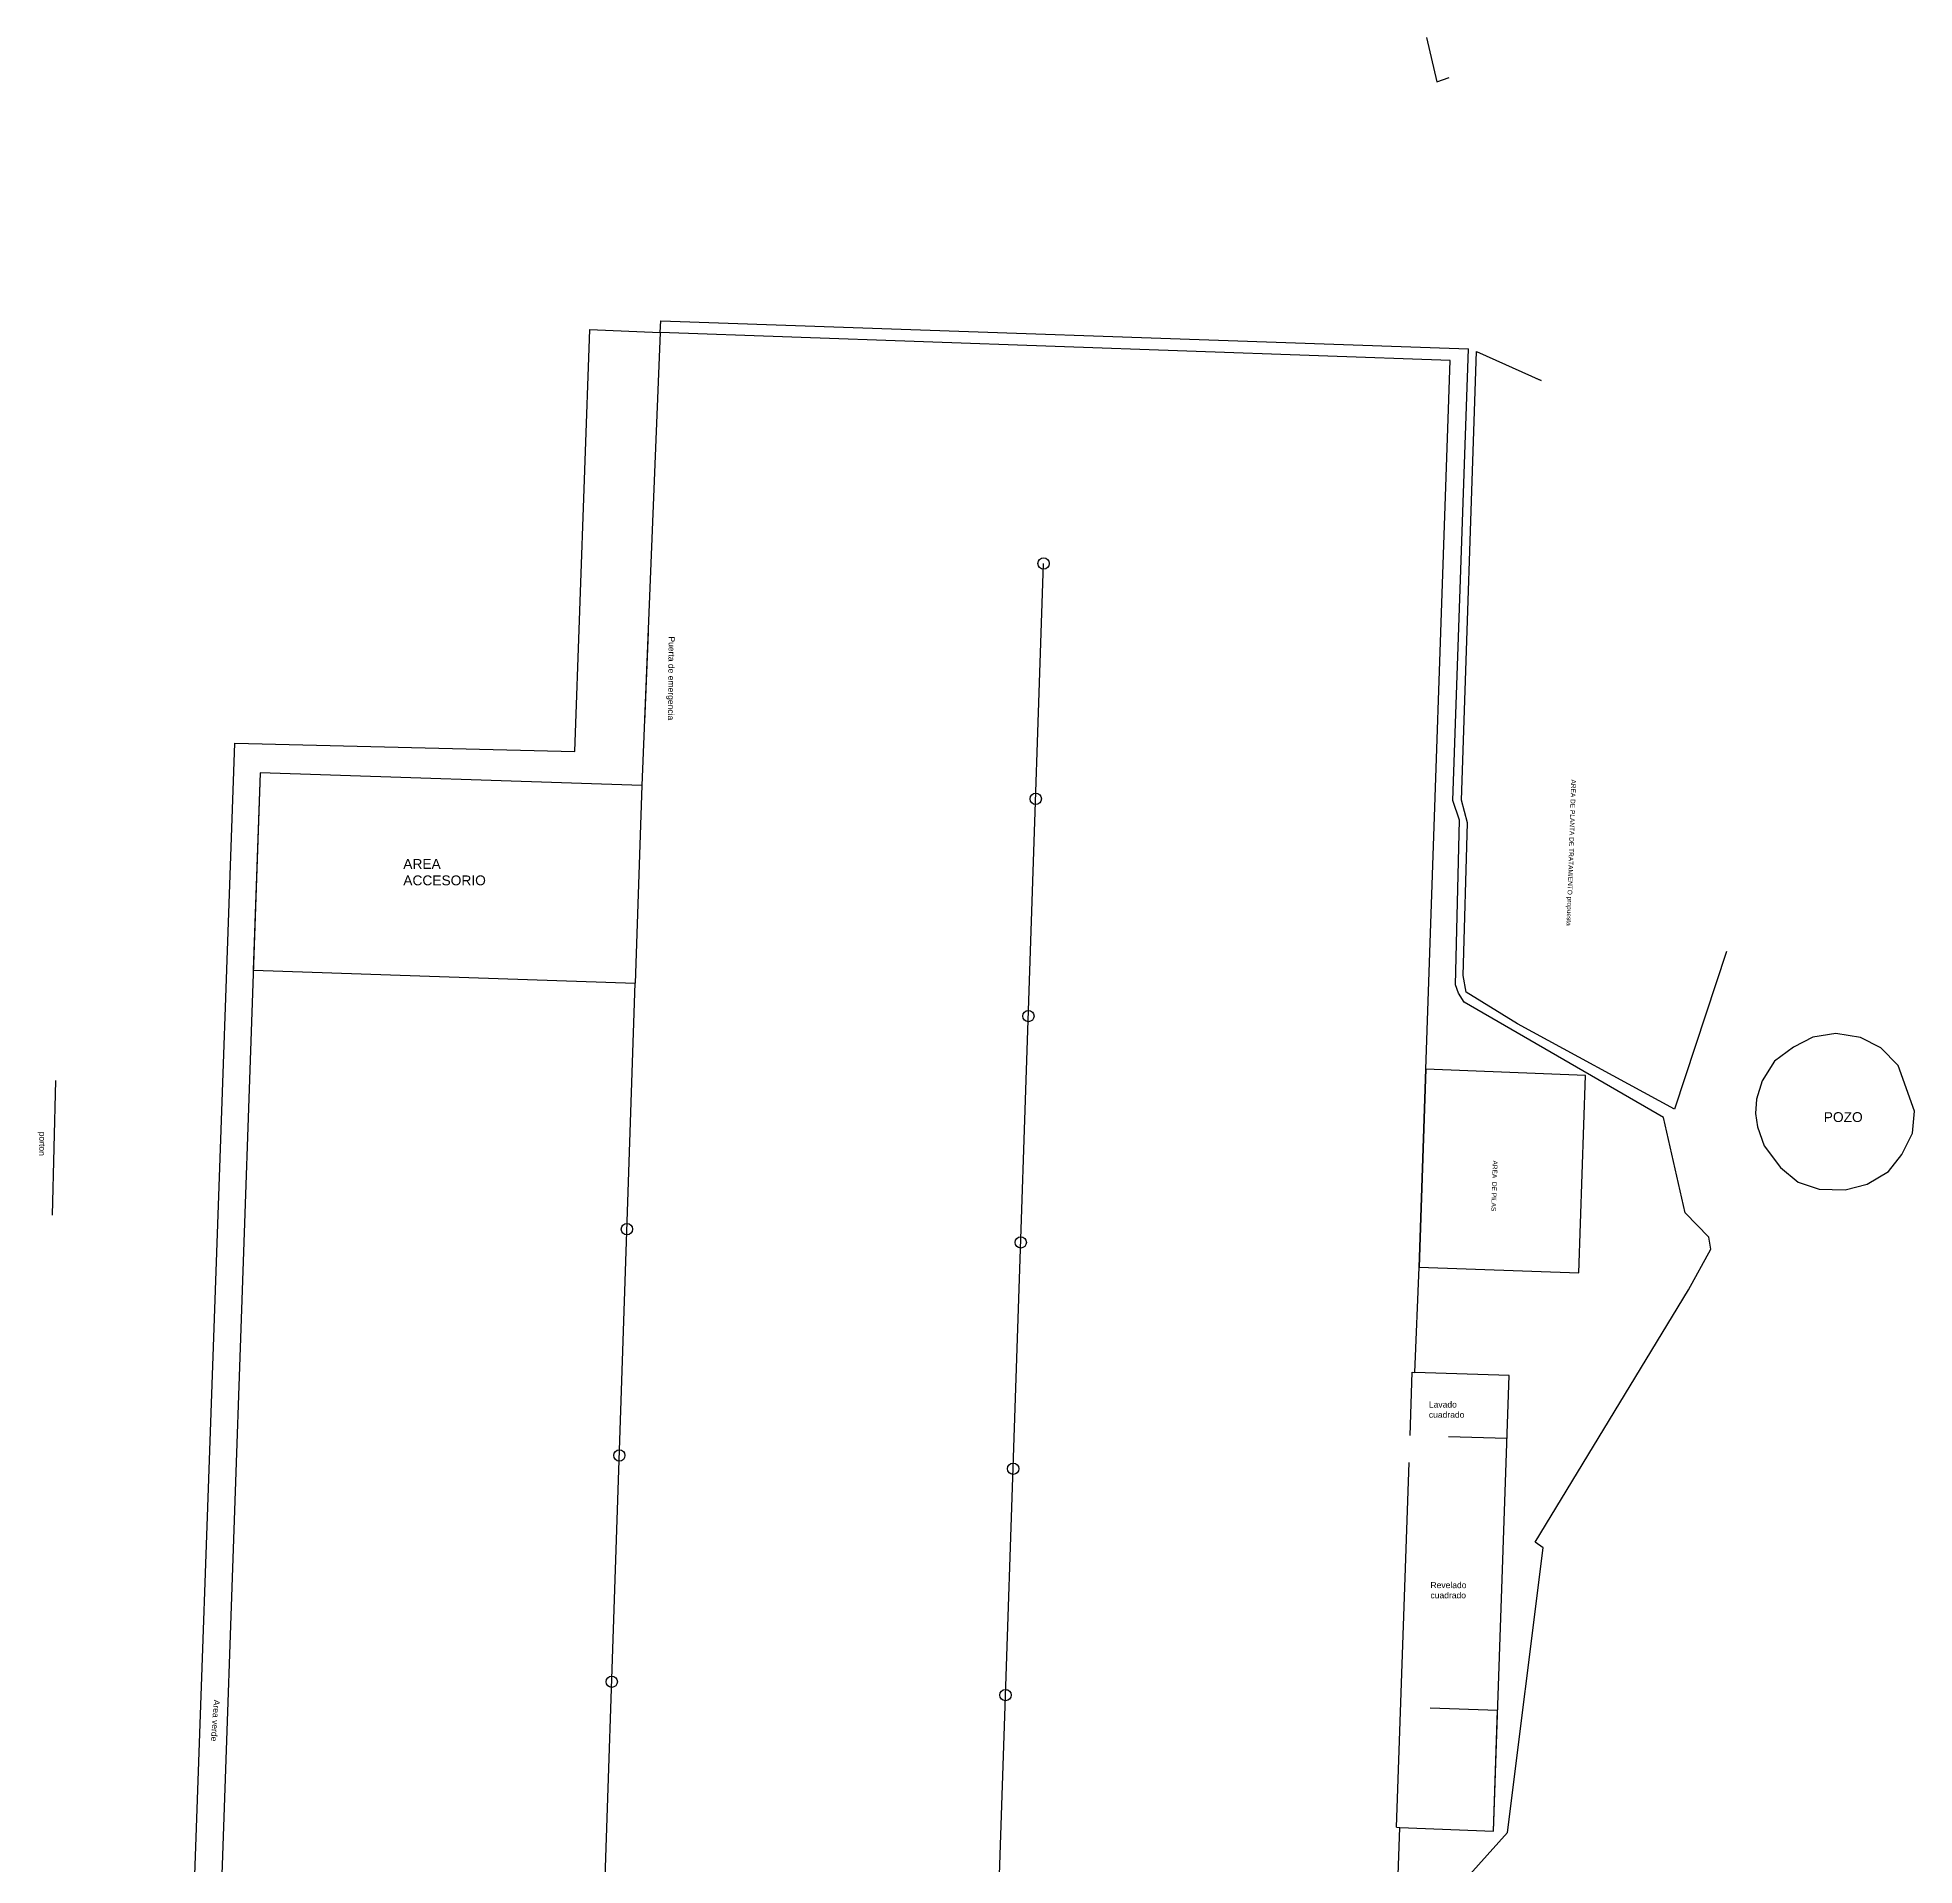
# Model space of a CAD drawing. Header units: millimetres. Extents: x 600622 to 600705, y 1324361 to 1324512.
# Drawn here: x 600622.3 to 600705.1, y 1324431.3 to 1324512.1 of the extents above; entities that cross this region are included whole.
import ezdxf

# ---------------------------------------------------------------- set-up
doc = ezdxf.new("R2010")
doc.units = ezdxf.units.MM
doc.styles.get("Standard").update_dxf_attribs({"font": 'arial.ttf'})

msp = doc.modelspace()

# ---------------------------------------------------------------- linework, layer by layer
at = {"color": 7}
for points in [[(600683.605, 1324512.05), (600684.058, 1324510.101), (600684.594, 1324510.279)], [(600622.918, 1324460.037), (600623.077, 1324465.997)]]:
    msp.add_lwpolyline(points, dxfattribs=at)
for points in [[(600629.255, 1324398.19), (600628.226, 1324398.386), (600628.286, 1324404.669), (600630.98, 1324480.889), (600645.989, 1324480.525), (600646.653, 1324499.15), (600649.758, 1324499.023), (600649.786, 1324499.533), (600685.446, 1324498.297)], [(600681.103, 1324377.817), (600686.428, 1324404.821), (600686.462, 1324405.712), (600685.808, 1324407.283), (600686.101, 1324415.058), (600683.25, 1324418.894), (600682.994, 1324417.088), (600682.601, 1324417.147), (600684.104, 1324429.357), (600687.171, 1324432.779), (600688.756, 1324445.346), (600688.398, 1324445.595), (600695.164, 1324456.751), (600696.155, 1324458.536), (600696.059, 1324459.064), (600695.027, 1324460.153), (600694.059, 1324464.359), (600685.263, 1324469.45), (600685.005, 1324469.846), (600684.872, 1324470.216), (600685.06, 1324477.488), (600684.762, 1324478.355), (600685.446, 1324498.297)]]:
    msp.add_lwpolyline(points)
at = {"color": 1}
for points in [[(600683.574, 1324466.495), (600684.65, 1324497.789), (600649.758, 1324499.023), (600648.951, 1324479.014), (600632.09, 1324479.582), (600629.312, 1324399.619)], [(600648.951, 1324479.014), (600648.657, 1324470.289)], [(600629.312, 1324399.619), (600646.182, 1324398.996), (600645.636, 1324379.025), (600656.461, 1324378.644), (600667.703, 1324378.226), (600669.238, 1324378.183), (600675.64, 1324377.992), (600677.031, 1324377.936), (600680.485, 1324377.822), (600681.103, 1324395.282), (600684.29, 1324395.192), (600685, 1324415.275), (600681.807, 1324415.391), (600682.414, 1324433.006), (600686.555, 1324432.833), (600687.247, 1324452.961), (600683.082, 1324453.099), (600683.271, 1324457.751), (600683.574, 1324466.495)]]:
    msp.add_lwpolyline(points, dxfattribs=at)
at = {"color": 3}
for points in [[(600696.842, 1324471.682), (600694.547, 1324464.721), (600687.62, 1324468.494), (600685.346, 1324469.889), (600685.215, 1324470.633), (600685.406, 1324477.367), (600685.149, 1324478.369), (600685.806, 1324498.18), (600688.658, 1324496.897)], [(600649.224, 1324485.783), (600649.065, 1324481.837)]]:
    msp.add_lwpolyline(points, dxfattribs=at)
at = {"color": 2}
for points in [[(600688.658, 1324496.897), (600688.471, 1324496.981)], [(600632.09, 1324479.582), (600631.787, 1324470.857)], [(600648.951, 1324479.014), (600648.657, 1324470.289)], [(600631.796, 1324470.857), (600648.657, 1324470.289)]]:
    msp.add_lwpolyline(points, dxfattribs=at)
at = {"color": 5}
for points in [[(600663.661, 1324398.873), (600666.691, 1324488.822)], [(600646.425, 1324404.017), (600648.657, 1324470.289)]]:
    msp.add_lwpolyline(points, dxfattribs=at)
for points in [[(600698.211, 1324463.95), (600698.503, 1324463.108), (600699.224, 1324462.153), (600700.006, 1324461.497), (600700.936, 1324461.196), (600702.079, 1324461.157), (600703.06, 1324461.408), (600703.998, 1324461.976), (600704.589, 1324462.717), (600705.058, 1324463.667), (600705.146, 1324464.641), (600704.428, 1324466.656), (600703.658, 1324467.436), (600702.759, 1324467.894), (600701.679, 1324468.06), (600700.653, 1324467.904), (600699.808, 1324467.469), (600698.965, 1324466.839), (600698.415, 1324465.979), (600698.17, 1324465.172), (600698.131, 1324464.529)], [(600683.574, 1324466.495), (600683.271, 1324457.751), (600690.321, 1324457.499), (600690.626, 1324466.214)]]:
    msp.add_lwpolyline(points, close=True)
at = {"color": 4}
for points in [[(600682.874, 1324450.314), (600682.969, 1324453.103)], [(600682.969, 1324453.103), (600683.082, 1324453.099)], [(600687.151, 1324450.173), (600684.567, 1324450.258)], [(600682.279, 1324433.012), (600682.832, 1324449.114)], [(600683.761, 1324438.282), (600683.761, 1324438.282)], [(600683.761, 1324438.282), (600686.739, 1324438.18)], [(600686.555, 1324432.833), (600686.739, 1324438.18)], [(600682.279, 1324433.012), (600682.414, 1324433.006)]]:
    msp.add_lwpolyline(points, dxfattribs=at)
at = {"color": 5}
for centre in [(600666.691, 1324488.822), (600666.341, 1324478.428), (600666.018, 1324468.834), (600648.291, 1324459.425), (600665.681, 1324458.839), (600647.954, 1324449.431), (600665.345, 1324448.845), (600647.618, 1324439.436), (600665.008, 1324438.851)]:
    msp.add_circle(centre, 0.25, dxfattribs=at)

# ---------------------------------------------------------------- texts
at = {"attachment_point": 1}
for s, width, gutter_width, heights, insert, char_height, rotation in [('Puerta de emergencia ', 13.12173, 0.513, [0.728], (600650.403, 1324485.601), 0.26943, 269.46128), ('AREA DE PLANTA DE TRATAMIENTO propuesta', 7.508, 1.033, [0], (600690.197, 1324479.28), 0.20655, 268.15095), ('porton ', 13.12173, 0.513, [0.728], (600622.613, 1324463.727), 0.2694, 269.3065), ('AREA  DE PILAS', 7.508, 1.033, [0], (600686.736, 1324462.454), 0.20655, 268.15095), ('Area verde', 13.12173, 0.513, [0.728], (600630.318, 1324438.632), 0.2694, 265.9425)]:
    msp.add_mtext_dynamic_manual_height_columns(s, width=width, gutter_width=gutter_width, heights=heights, dxfattribs=dict(at, insert=insert, char_height=char_height, rotation=rotation))
for s, width, gutter_width, heights, insert, char_height in [('AREA ACCESORIO', 1.50782, 2.175, [0], (600638.413, 1324475.771), 0.43499), ('POZO', 1.50782, 2.175, [0], (600701.14, 1324464.591), 0.435), ('Lavado cuadrado', 0.93394, 0.513, [0.728], (600683.703, 1324451.815), 0.26943), ('Revelado cuadrado', 0.93394, 0.513, [0.728], (600683.773, 1324443.84), 0.26943)]:
    msp.add_mtext_dynamic_manual_height_columns(s, width=width, gutter_width=gutter_width, heights=heights, dxfattribs=dict(at, insert=insert, char_height=char_height))

doc.saveas('drawing.dxf')
